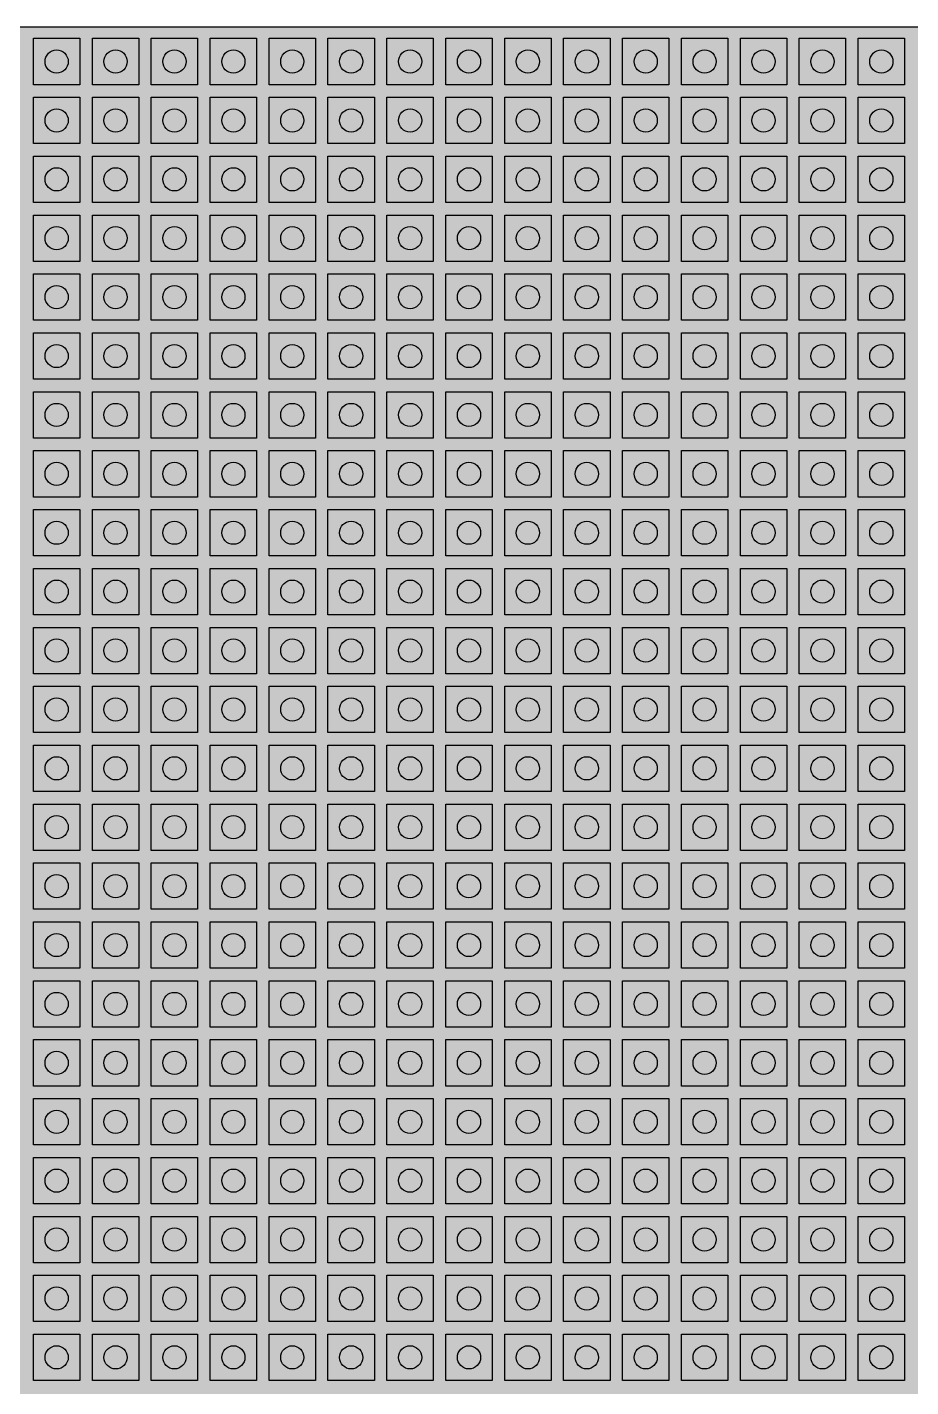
# Model space of a CAD drawing. Header units: millimetres. Extents: x -6 to 434, y -17 to 292.
# Drawn here: x 84.9 to 123, y 41.6 to 100.2 of the extents above; entities that cross this region are included whole.
import ezdxf

# ---------------------------------------------------------------- set-up
doc = ezdxf.new("R2010")
doc.units = ezdxf.units.MM

msp = doc.modelspace()

# ---------------------------------------------------------------- hatches: boundary and pattern name
at = {"transparency": 33554687}
h = msp.add_hatch(color=72, dxfattribs=at)
h.dxf.hatch_style = 1
h.paths.add_polyline_path([(-0.291, 0.208), (159.709, 0.208), (159.709, 100.208), (-0.291, 100.208)])
h = msp.add_hatch(color=96, dxfattribs=at)
h.dxf.hatch_style = 1
h.paths.add_polyline_path([(-0.291, 0.208), (159.709, 0.208), (159.709, 100.208), (-0.291, 100.208)])

# ---------------------------------------------------------------- linework, layer by layer
for points in [[(-0.291, 0.208), (159.709, 0.208), (159.709, 100.208), (-0.291, 100.208)], [(87.129, 97.728), (85.129, 97.728), (85.129, 99.728), (87.129, 99.728)], [(89.669, 97.728), (87.669, 97.728), (87.669, 99.728), (89.669, 99.728)], [(89.669, 97.728), (87.669, 97.728), (87.669, 99.728), (89.669, 99.728)], [(92.209, 97.728), (90.209, 97.728), (90.209, 99.728), (92.209, 99.728)], [(94.749, 97.728), (92.749, 97.728), (92.749, 99.728), (94.749, 99.728)], [(97.289, 97.728), (95.289, 97.728), (95.289, 99.728), (97.289, 99.728)], [(99.829, 97.728), (97.829, 97.728), (97.829, 99.728), (99.829, 99.728)], [(102.369, 97.728), (100.369, 97.728), (100.369, 99.728), (102.369, 99.728)], [(102.369, 97.728), (100.369, 97.728), (100.369, 99.728), (102.369, 99.728)], [(104.909, 97.728), (102.909, 97.728), (102.909, 99.728), (104.909, 99.728)], [(107.449, 97.728), (105.449, 97.728), (105.449, 99.728), (107.449, 99.728)], [(109.989, 97.728), (107.989, 97.728), (107.989, 99.728), (109.989, 99.728)], [(112.529, 97.728), (110.529, 97.728), (110.529, 99.728), (112.529, 99.728)], [(112.529, 97.728), (110.529, 97.728), (110.529, 99.728), (112.529, 99.728)], [(115.069, 97.728), (113.069, 97.728), (113.069, 99.728), (115.069, 99.728)], [(117.609, 97.728), (115.609, 97.728), (115.609, 99.728), (117.609, 99.728)], [(120.149, 97.728), (118.149, 97.728), (118.149, 99.728), (120.149, 99.728)], [(122.689, 97.728), (120.689, 97.728), (120.689, 99.728), (122.689, 99.728)], [(122.689, 97.728), (120.689, 97.728), (120.689, 99.728), (122.689, 99.728)], [(87.129, 95.188), (85.129, 95.188), (85.129, 97.188), (87.129, 97.188)], [(89.669, 95.188), (87.669, 95.188), (87.669, 97.188), (89.669, 97.188)], [(89.669, 95.188), (87.669, 95.188), (87.669, 97.188), (89.669, 97.188)], [(92.209, 95.188), (90.209, 95.188), (90.209, 97.188), (92.209, 97.188)], [(94.749, 95.188), (92.749, 95.188), (92.749, 97.188), (94.749, 97.188)], [(97.289, 95.188), (95.289, 95.188), (95.289, 97.188), (97.289, 97.188)], [(99.829, 95.188), (97.829, 95.188), (97.829, 97.188), (99.829, 97.188)], [(102.369, 95.188), (100.369, 95.188), (100.369, 97.188), (102.369, 97.188)], [(102.369, 95.188), (100.369, 95.188), (100.369, 97.188), (102.369, 97.188)], [(104.909, 95.188), (102.909, 95.188), (102.909, 97.188), (104.909, 97.188)], [(107.449, 95.188), (105.449, 95.188), (105.449, 97.188), (107.449, 97.188)], [(109.989, 95.188), (107.989, 95.188), (107.989, 97.188), (109.989, 97.188)], [(112.529, 95.188), (110.529, 95.188), (110.529, 97.188), (112.529, 97.188)], [(112.529, 95.188), (110.529, 95.188), (110.529, 97.188), (112.529, 97.188)], [(115.069, 95.188), (113.069, 95.188), (113.069, 97.188), (115.069, 97.188)], [(117.609, 95.188), (115.609, 95.188), (115.609, 97.188), (117.609, 97.188)], [(120.149, 95.188), (118.149, 95.188), (118.149, 97.188), (120.149, 97.188)], [(122.689, 95.188), (120.689, 95.188), (120.689, 97.188), (122.689, 97.188)], [(122.689, 95.188), (120.689, 95.188), (120.689, 97.188), (122.689, 97.188)], [(87.129, 92.648), (85.129, 92.648), (85.129, 94.648), (87.129, 94.648)], [(89.669, 92.648), (87.669, 92.648), (87.669, 94.648), (89.669, 94.648)], [(89.669, 92.648), (87.669, 92.648), (87.669, 94.648), (89.669, 94.648)], [(92.209, 92.648), (90.209, 92.648), (90.209, 94.648), (92.209, 94.648)], [(94.749, 92.648), (92.749, 92.648), (92.749, 94.648), (94.749, 94.648)], [(97.289, 92.648), (95.289, 92.648), (95.289, 94.648), (97.289, 94.648)], [(99.829, 92.648), (97.829, 92.648), (97.829, 94.648), (99.829, 94.648)], [(102.369, 92.648), (100.369, 92.648), (100.369, 94.648), (102.369, 94.648)], [(102.369, 92.648), (100.369, 92.648), (100.369, 94.648), (102.369, 94.648)], [(104.909, 92.648), (102.909, 92.648), (102.909, 94.648), (104.909, 94.648)], [(107.449, 92.648), (105.449, 92.648), (105.449, 94.648), (107.449, 94.648)], [(109.989, 92.648), (107.989, 92.648), (107.989, 94.648), (109.989, 94.648)], [(112.529, 92.648), (110.529, 92.648), (110.529, 94.648), (112.529, 94.648)], [(112.529, 92.648), (110.529, 92.648), (110.529, 94.648), (112.529, 94.648)], [(115.069, 92.648), (113.069, 92.648), (113.069, 94.648), (115.069, 94.648)], [(117.609, 92.648), (115.609, 92.648), (115.609, 94.648), (117.609, 94.648)], [(120.149, 92.648), (118.149, 92.648), (118.149, 94.648), (120.149, 94.648)], [(122.689, 92.648), (120.689, 92.648), (120.689, 94.648), (122.689, 94.648)], [(122.689, 92.648), (120.689, 92.648), (120.689, 94.648), (122.689, 94.648)], [(87.129, 90.108), (85.129, 90.108), (85.129, 92.108), (87.129, 92.108)], [(89.669, 90.108), (87.669, 90.108), (87.669, 92.108), (89.669, 92.108)], [(89.669, 90.108), (87.669, 90.108), (87.669, 92.108), (89.669, 92.108)], [(92.209, 90.108), (90.209, 90.108), (90.209, 92.108), (92.209, 92.108)], [(94.749, 90.108), (92.749, 90.108), (92.749, 92.108), (94.749, 92.108)], [(97.289, 90.108), (95.289, 90.108), (95.289, 92.108), (97.289, 92.108)], [(99.829, 90.108), (97.829, 90.108), (97.829, 92.108), (99.829, 92.108)], [(102.369, 90.108), (100.369, 90.108), (100.369, 92.108), (102.369, 92.108)], [(102.369, 90.108), (100.369, 90.108), (100.369, 92.108), (102.369, 92.108)], [(104.909, 90.108), (102.909, 90.108), (102.909, 92.108), (104.909, 92.108)], [(107.449, 90.108), (105.449, 90.108), (105.449, 92.108), (107.449, 92.108)], [(109.989, 90.108), (107.989, 90.108), (107.989, 92.108), (109.989, 92.108)], [(112.529, 90.108), (110.529, 90.108), (110.529, 92.108), (112.529, 92.108)], [(112.529, 90.108), (110.529, 90.108), (110.529, 92.108), (112.529, 92.108)], [(115.069, 90.108), (113.069, 90.108), (113.069, 92.108), (115.069, 92.108)], [(117.609, 90.108), (115.609, 90.108), (115.609, 92.108), (117.609, 92.108)], [(120.149, 90.108), (118.149, 90.108), (118.149, 92.108), (120.149, 92.108)], [(122.689, 90.108), (120.689, 90.108), (120.689, 92.108), (122.689, 92.108)], [(122.689, 90.108), (120.689, 90.108), (120.689, 92.108), (122.689, 92.108)], [(87.129, 87.568), (85.129, 87.568), (85.129, 89.568), (87.129, 89.568)], [(89.669, 87.568), (87.669, 87.568), (87.669, 89.568), (89.669, 89.568)], [(89.669, 87.568), (87.669, 87.568), (87.669, 89.568), (89.669, 89.568)], [(92.209, 87.568), (90.209, 87.568), (90.209, 89.568), (92.209, 89.568)], [(94.749, 87.568), (92.749, 87.568), (92.749, 89.568), (94.749, 89.568)], [(97.289, 87.568), (95.289, 87.568), (95.289, 89.568), (97.289, 89.568)], [(99.829, 87.568), (97.829, 87.568), (97.829, 89.568), (99.829, 89.568)], [(102.369, 87.568), (100.369, 87.568), (100.369, 89.568), (102.369, 89.568)], [(102.369, 87.568), (100.369, 87.568), (100.369, 89.568), (102.369, 89.568)], [(104.909, 87.568), (102.909, 87.568), (102.909, 89.568), (104.909, 89.568)], [(107.449, 87.568), (105.449, 87.568), (105.449, 89.568), (107.449, 89.568)], [(109.989, 87.568), (107.989, 87.568), (107.989, 89.568), (109.989, 89.568)], [(112.529, 87.568), (110.529, 87.568), (110.529, 89.568), (112.529, 89.568)], [(112.529, 87.568), (110.529, 87.568), (110.529, 89.568), (112.529, 89.568)], [(115.069, 87.568), (113.069, 87.568), (113.069, 89.568), (115.069, 89.568)], [(117.609, 87.568), (115.609, 87.568), (115.609, 89.568), (117.609, 89.568)], [(120.149, 87.568), (118.149, 87.568), (118.149, 89.568), (120.149, 89.568)], [(122.689, 87.568), (120.689, 87.568), (120.689, 89.568), (122.689, 89.568)], [(122.689, 87.568), (120.689, 87.568), (120.689, 89.568), (122.689, 89.568)], [(87.129, 85.028), (85.129, 85.028), (85.129, 87.028), (87.129, 87.028)], [(89.669, 85.028), (87.669, 85.028), (87.669, 87.028), (89.669, 87.028)], [(89.669, 85.028), (87.669, 85.028), (87.669, 87.028), (89.669, 87.028)], [(92.209, 85.028), (90.209, 85.028), (90.209, 87.028), (92.209, 87.028)], [(94.749, 85.028), (92.749, 85.028), (92.749, 87.028), (94.749, 87.028)], [(97.289, 85.028), (95.289, 85.028), (95.289, 87.028), (97.289, 87.028)], [(99.829, 85.028), (97.829, 85.028), (97.829, 87.028), (99.829, 87.028)], [(102.369, 85.028), (100.369, 85.028), (100.369, 87.028), (102.369, 87.028)], [(102.369, 85.028), (100.369, 85.028), (100.369, 87.028), (102.369, 87.028)], [(104.909, 85.028), (102.909, 85.028), (102.909, 87.028), (104.909, 87.028)], [(107.449, 85.028), (105.449, 85.028), (105.449, 87.028), (107.449, 87.028)], [(109.989, 85.028), (107.989, 85.028), (107.989, 87.028), (109.989, 87.028)], [(112.529, 85.028), (110.529, 85.028), (110.529, 87.028), (112.529, 87.028)], [(112.529, 85.028), (110.529, 85.028), (110.529, 87.028), (112.529, 87.028)], [(115.069, 85.028), (113.069, 85.028), (113.069, 87.028), (115.069, 87.028)], [(117.609, 85.028), (115.609, 85.028), (115.609, 87.028), (117.609, 87.028)], [(120.149, 85.028), (118.149, 85.028), (118.149, 87.028), (120.149, 87.028)], [(122.689, 85.028), (120.689, 85.028), (120.689, 87.028), (122.689, 87.028)], [(122.689, 85.028), (120.689, 85.028), (120.689, 87.028), (122.689, 87.028)], [(87.129, 82.488), (85.129, 82.488), (85.129, 84.488), (87.129, 84.488)], [(89.669, 82.488), (87.669, 82.488), (87.669, 84.488), (89.669, 84.488)], [(89.669, 82.488), (87.669, 82.488), (87.669, 84.488), (89.669, 84.488)], [(92.209, 82.488), (90.209, 82.488), (90.209, 84.488), (92.209, 84.488)], [(94.749, 82.488), (92.749, 82.488), (92.749, 84.488), (94.749, 84.488)], [(97.289, 82.488), (95.289, 82.488), (95.289, 84.488), (97.289, 84.488)], [(99.829, 82.488), (97.829, 82.488), (97.829, 84.488), (99.829, 84.488)], [(102.369, 82.488), (100.369, 82.488), (100.369, 84.488), (102.369, 84.488)], [(102.369, 82.488), (100.369, 82.488), (100.369, 84.488), (102.369, 84.488)], [(104.909, 82.488), (102.909, 82.488), (102.909, 84.488), (104.909, 84.488)], [(107.449, 82.488), (105.449, 82.488), (105.449, 84.488), (107.449, 84.488)], [(109.989, 82.488), (107.989, 82.488), (107.989, 84.488), (109.989, 84.488)], [(112.529, 82.488), (110.529, 82.488), (110.529, 84.488), (112.529, 84.488)], [(112.529, 82.488), (110.529, 82.488), (110.529, 84.488), (112.529, 84.488)], [(115.069, 82.488), (113.069, 82.488), (113.069, 84.488), (115.069, 84.488)], [(117.609, 82.488), (115.609, 82.488), (115.609, 84.488), (117.609, 84.488)], [(120.149, 82.488), (118.149, 82.488), (118.149, 84.488), (120.149, 84.488)], [(122.689, 82.488), (120.689, 82.488), (120.689, 84.488), (122.689, 84.488)], [(122.689, 82.488), (120.689, 82.488), (120.689, 84.488), (122.689, 84.488)], [(87.129, 79.948), (85.129, 79.948), (85.129, 81.948), (87.129, 81.948)], [(89.669, 79.948), (87.669, 79.948), (87.669, 81.948), (89.669, 81.948)], [(89.669, 79.948), (87.669, 79.948), (87.669, 81.948), (89.669, 81.948)], [(92.209, 79.948), (90.209, 79.948), (90.209, 81.948), (92.209, 81.948)], [(94.749, 79.948), (92.749, 79.948), (92.749, 81.948), (94.749, 81.948)], [(97.289, 79.948), (95.289, 79.948), (95.289, 81.948), (97.289, 81.948)], [(99.829, 79.948), (97.829, 79.948), (97.829, 81.948), (99.829, 81.948)], [(102.369, 79.948), (100.369, 79.948), (100.369, 81.948), (102.369, 81.948)], [(102.369, 79.948), (100.369, 79.948), (100.369, 81.948), (102.369, 81.948)], [(104.909, 79.948), (102.909, 79.948), (102.909, 81.948), (104.909, 81.948)], [(107.449, 79.948), (105.449, 79.948), (105.449, 81.948), (107.449, 81.948)], [(109.989, 79.948), (107.989, 79.948), (107.989, 81.948), (109.989, 81.948)], [(112.529, 79.948), (110.529, 79.948), (110.529, 81.948), (112.529, 81.948)], [(112.529, 79.948), (110.529, 79.948), (110.529, 81.948), (112.529, 81.948)], [(115.069, 79.948), (113.069, 79.948), (113.069, 81.948), (115.069, 81.948)], [(117.609, 79.948), (115.609, 79.948), (115.609, 81.948), (117.609, 81.948)], [(120.149, 79.948), (118.149, 79.948), (118.149, 81.948), (120.149, 81.948)], [(122.689, 79.948), (120.689, 79.948), (120.689, 81.948), (122.689, 81.948)], [(122.689, 79.948), (120.689, 79.948), (120.689, 81.948), (122.689, 81.948)], [(87.129, 77.408), (85.129, 77.408), (85.129, 79.408), (87.129, 79.408)], [(89.669, 77.408), (87.669, 77.408), (87.669, 79.408), (89.669, 79.408)], [(89.669, 77.408), (87.669, 77.408), (87.669, 79.408), (89.669, 79.408)], [(92.209, 77.408), (90.209, 77.408), (90.209, 79.408), (92.209, 79.408)], [(94.749, 77.408), (92.749, 77.408), (92.749, 79.408), (94.749, 79.408)], [(97.289, 77.408), (95.289, 77.408), (95.289, 79.408), (97.289, 79.408)], [(99.829, 77.408), (97.829, 77.408), (97.829, 79.408), (99.829, 79.408)], [(102.369, 77.408), (100.369, 77.408), (100.369, 79.408), (102.369, 79.408)], [(102.369, 77.408), (100.369, 77.408), (100.369, 79.408), (102.369, 79.408)], [(104.909, 77.408), (102.909, 77.408), (102.909, 79.408), (104.909, 79.408)], [(107.449, 77.408), (105.449, 77.408), (105.449, 79.408), (107.449, 79.408)], [(109.989, 77.408), (107.989, 77.408), (107.989, 79.408), (109.989, 79.408)], [(112.529, 77.408), (110.529, 77.408), (110.529, 79.408), (112.529, 79.408)], [(112.529, 77.408), (110.529, 77.408), (110.529, 79.408), (112.529, 79.408)], [(115.069, 77.408), (113.069, 77.408), (113.069, 79.408), (115.069, 79.408)], [(117.609, 77.408), (115.609, 77.408), (115.609, 79.408), (117.609, 79.408)], [(120.149, 77.408), (118.149, 77.408), (118.149, 79.408), (120.149, 79.408)], [(122.689, 77.408), (120.689, 77.408), (120.689, 79.408), (122.689, 79.408)], [(122.689, 77.408), (120.689, 77.408), (120.689, 79.408), (122.689, 79.408)], [(87.129, 74.868), (85.129, 74.868), (85.129, 76.868), (87.129, 76.868)], [(89.669, 74.868), (87.669, 74.868), (87.669, 76.868), (89.669, 76.868)], [(89.669, 74.868), (87.669, 74.868), (87.669, 76.868), (89.669, 76.868)], [(92.209, 74.868), (90.209, 74.868), (90.209, 76.868), (92.209, 76.868)], [(94.749, 74.868), (92.749, 74.868), (92.749, 76.868), (94.749, 76.868)], [(97.289, 74.868), (95.289, 74.868), (95.289, 76.868), (97.289, 76.868)], [(99.829, 74.868), (97.829, 74.868), (97.829, 76.868), (99.829, 76.868)], [(102.369, 74.868), (100.369, 74.868), (100.369, 76.868), (102.369, 76.868)], [(102.369, 74.868), (100.369, 74.868), (100.369, 76.868), (102.369, 76.868)], [(104.909, 74.868), (102.909, 74.868), (102.909, 76.868), (104.909, 76.868)], [(107.449, 74.868), (105.449, 74.868), (105.449, 76.868), (107.449, 76.868)], [(109.989, 74.868), (107.989, 74.868), (107.989, 76.868), (109.989, 76.868)], [(112.529, 74.868), (110.529, 74.868), (110.529, 76.868), (112.529, 76.868)], [(112.529, 74.868), (110.529, 74.868), (110.529, 76.868), (112.529, 76.868)], [(115.069, 74.868), (113.069, 74.868), (113.069, 76.868), (115.069, 76.868)], [(117.609, 74.868), (115.609, 74.868), (115.609, 76.868), (117.609, 76.868)], [(120.149, 74.868), (118.149, 74.868), (118.149, 76.868), (120.149, 76.868)], [(122.689, 74.868), (120.689, 74.868), (120.689, 76.868), (122.689, 76.868)], [(122.689, 74.868), (120.689, 74.868), (120.689, 76.868), (122.689, 76.868)], [(87.129, 72.328), (85.129, 72.328), (85.129, 74.328), (87.129, 74.328)], [(89.669, 72.328), (87.669, 72.328), (87.669, 74.328), (89.669, 74.328)], [(89.669, 72.328), (87.669, 72.328), (87.669, 74.328), (89.669, 74.328)], [(92.209, 72.328), (90.209, 72.328), (90.209, 74.328), (92.209, 74.328)], [(94.749, 72.328), (92.749, 72.328), (92.749, 74.328), (94.749, 74.328)], [(97.289, 72.328), (95.289, 72.328), (95.289, 74.328), (97.289, 74.328)], [(99.829, 72.328), (97.829, 72.328), (97.829, 74.328), (99.829, 74.328)], [(102.369, 72.328), (100.369, 72.328), (100.369, 74.328), (102.369, 74.328)], [(102.369, 72.328), (100.369, 72.328), (100.369, 74.328), (102.369, 74.328)], [(104.909, 72.328), (102.909, 72.328), (102.909, 74.328), (104.909, 74.328)], [(107.449, 72.328), (105.449, 72.328), (105.449, 74.328), (107.449, 74.328)], [(109.989, 72.328), (107.989, 72.328), (107.989, 74.328), (109.989, 74.328)], [(112.529, 72.328), (110.529, 72.328), (110.529, 74.328), (112.529, 74.328)], [(112.529, 72.328), (110.529, 72.328), (110.529, 74.328), (112.529, 74.328)], [(115.069, 72.328), (113.069, 72.328), (113.069, 74.328), (115.069, 74.328)], [(117.609, 72.328), (115.609, 72.328), (115.609, 74.328), (117.609, 74.328)], [(120.149, 72.328), (118.149, 72.328), (118.149, 74.328), (120.149, 74.328)], [(122.689, 72.328), (120.689, 72.328), (120.689, 74.328), (122.689, 74.328)], [(122.689, 72.328), (120.689, 72.328), (120.689, 74.328), (122.689, 74.328)], [(87.129, 69.788), (85.129, 69.788), (85.129, 71.788), (87.129, 71.788)], [(89.669, 69.788), (87.669, 69.788), (87.669, 71.788), (89.669, 71.788)], [(89.669, 69.788), (87.669, 69.788), (87.669, 71.788), (89.669, 71.788)], [(92.209, 69.788), (90.209, 69.788), (90.209, 71.788), (92.209, 71.788)], [(94.749, 69.788), (92.749, 69.788), (92.749, 71.788), (94.749, 71.788)], [(97.289, 69.788), (95.289, 69.788), (95.289, 71.788), (97.289, 71.788)], [(99.829, 69.788), (97.829, 69.788), (97.829, 71.788), (99.829, 71.788)], [(102.369, 69.788), (100.369, 69.788), (100.369, 71.788), (102.369, 71.788)], [(102.369, 69.788), (100.369, 69.788), (100.369, 71.788), (102.369, 71.788)], [(104.909, 69.788), (102.909, 69.788), (102.909, 71.788), (104.909, 71.788)], [(107.449, 69.788), (105.449, 69.788), (105.449, 71.788), (107.449, 71.788)], [(109.989, 69.788), (107.989, 69.788), (107.989, 71.788), (109.989, 71.788)], [(112.529, 69.788), (110.529, 69.788), (110.529, 71.788), (112.529, 71.788)], [(112.529, 69.788), (110.529, 69.788), (110.529, 71.788), (112.529, 71.788)], [(115.069, 69.788), (113.069, 69.788), (113.069, 71.788), (115.069, 71.788)], [(117.609, 69.788), (115.609, 69.788), (115.609, 71.788), (117.609, 71.788)], [(120.149, 69.788), (118.149, 69.788), (118.149, 71.788), (120.149, 71.788)], [(122.689, 69.788), (120.689, 69.788), (120.689, 71.788), (122.689, 71.788)], [(122.689, 69.788), (120.689, 69.788), (120.689, 71.788), (122.689, 71.788)], [(87.129, 67.248), (85.129, 67.248), (85.129, 69.248), (87.129, 69.248)], [(89.669, 67.248), (87.669, 67.248), (87.669, 69.248), (89.669, 69.248)], [(89.669, 67.248), (87.669, 67.248), (87.669, 69.248), (89.669, 69.248)], [(92.209, 67.248), (90.209, 67.248), (90.209, 69.248), (92.209, 69.248)], [(94.749, 67.248), (92.749, 67.248), (92.749, 69.248), (94.749, 69.248)], [(97.289, 67.248), (95.289, 67.248), (95.289, 69.248), (97.289, 69.248)], [(99.829, 67.248), (97.829, 67.248), (97.829, 69.248), (99.829, 69.248)], [(102.369, 67.248), (100.369, 67.248), (100.369, 69.248), (102.369, 69.248)], [(102.369, 67.248), (100.369, 67.248), (100.369, 69.248), (102.369, 69.248)], [(104.909, 67.248), (102.909, 67.248), (102.909, 69.248), (104.909, 69.248)], [(107.449, 67.248), (105.449, 67.248), (105.449, 69.248), (107.449, 69.248)], [(109.989, 67.248), (107.989, 67.248), (107.989, 69.248), (109.989, 69.248)], [(112.529, 67.248), (110.529, 67.248), (110.529, 69.248), (112.529, 69.248)], [(112.529, 67.248), (110.529, 67.248), (110.529, 69.248), (112.529, 69.248)], [(115.069, 67.248), (113.069, 67.248), (113.069, 69.248), (115.069, 69.248)], [(117.609, 67.248), (115.609, 67.248), (115.609, 69.248), (117.609, 69.248)], [(120.149, 67.248), (118.149, 67.248), (118.149, 69.248), (120.149, 69.248)], [(122.689, 67.248), (120.689, 67.248), (120.689, 69.248), (122.689, 69.248)], [(122.689, 67.248), (120.689, 67.248), (120.689, 69.248), (122.689, 69.248)], [(87.129, 64.708), (85.129, 64.708), (85.129, 66.708), (87.129, 66.708)], [(89.669, 64.708), (87.669, 64.708), (87.669, 66.708), (89.669, 66.708)], [(89.669, 64.708), (87.669, 64.708), (87.669, 66.708), (89.669, 66.708)], [(92.209, 64.708), (90.209, 64.708), (90.209, 66.708), (92.209, 66.708)], [(94.749, 64.708), (92.749, 64.708), (92.749, 66.708), (94.749, 66.708)], [(97.289, 64.708), (95.289, 64.708), (95.289, 66.708), (97.289, 66.708)], [(99.829, 64.708), (97.829, 64.708), (97.829, 66.708), (99.829, 66.708)], [(102.369, 64.708), (100.369, 64.708), (100.369, 66.708), (102.369, 66.708)], [(102.369, 64.708), (100.369, 64.708), (100.369, 66.708), (102.369, 66.708)], [(104.909, 64.708), (102.909, 64.708), (102.909, 66.708), (104.909, 66.708)], [(107.449, 64.708), (105.449, 64.708), (105.449, 66.708), (107.449, 66.708)], [(109.989, 64.708), (107.989, 64.708), (107.989, 66.708), (109.989, 66.708)], [(112.529, 64.708), (110.529, 64.708), (110.529, 66.708), (112.529, 66.708)], [(112.529, 64.708), (110.529, 64.708), (110.529, 66.708), (112.529, 66.708)], [(115.069, 64.708), (113.069, 64.708), (113.069, 66.708), (115.069, 66.708)], [(117.609, 64.708), (115.609, 64.708), (115.609, 66.708), (117.609, 66.708)], [(120.149, 64.708), (118.149, 64.708), (118.149, 66.708), (120.149, 66.708)], [(122.689, 64.708), (120.689, 64.708), (120.689, 66.708), (122.689, 66.708)], [(122.689, 64.708), (120.689, 64.708), (120.689, 66.708), (122.689, 66.708)], [(87.129, 62.168), (85.129, 62.168), (85.129, 64.168), (87.129, 64.168)], [(89.669, 62.168), (87.669, 62.168), (87.669, 64.168), (89.669, 64.168)], [(89.669, 62.168), (87.669, 62.168), (87.669, 64.168), (89.669, 64.168)], [(92.209, 62.168), (90.209, 62.168), (90.209, 64.168), (92.209, 64.168)], [(94.749, 62.168), (92.749, 62.168), (92.749, 64.168), (94.749, 64.168)], [(97.289, 62.168), (95.289, 62.168), (95.289, 64.168), (97.289, 64.168)], [(99.829, 62.168), (97.829, 62.168), (97.829, 64.168), (99.829, 64.168)], [(102.369, 62.168), (100.369, 62.168), (100.369, 64.168), (102.369, 64.168)], [(102.369, 62.168), (100.369, 62.168), (100.369, 64.168), (102.369, 64.168)], [(104.909, 62.168), (102.909, 62.168), (102.909, 64.168), (104.909, 64.168)], [(107.449, 62.168), (105.449, 62.168), (105.449, 64.168), (107.449, 64.168)], [(109.989, 62.168), (107.989, 62.168), (107.989, 64.168), (109.989, 64.168)], [(112.529, 62.168), (110.529, 62.168), (110.529, 64.168), (112.529, 64.168)], [(112.529, 62.168), (110.529, 62.168), (110.529, 64.168), (112.529, 64.168)], [(115.069, 62.168), (113.069, 62.168), (113.069, 64.168), (115.069, 64.168)], [(117.609, 62.168), (115.609, 62.168), (115.609, 64.168), (117.609, 64.168)], [(120.149, 62.168), (118.149, 62.168), (118.149, 64.168), (120.149, 64.168)], [(122.689, 62.168), (120.689, 62.168), (120.689, 64.168), (122.689, 64.168)], [(122.689, 62.168), (120.689, 62.168), (120.689, 64.168), (122.689, 64.168)], [(87.129, 59.628), (85.129, 59.628), (85.129, 61.628), (87.129, 61.628)], [(89.669, 59.628), (87.669, 59.628), (87.669, 61.628), (89.669, 61.628)], [(89.669, 59.628), (87.669, 59.628), (87.669, 61.628), (89.669, 61.628)], [(92.209, 59.628), (90.209, 59.628), (90.209, 61.628), (92.209, 61.628)], [(94.749, 59.628), (92.749, 59.628), (92.749, 61.628), (94.749, 61.628)], [(97.289, 59.628), (95.289, 59.628), (95.289, 61.628), (97.289, 61.628)], [(99.829, 59.628), (97.829, 59.628), (97.829, 61.628), (99.829, 61.628)], [(102.369, 59.628), (100.369, 59.628), (100.369, 61.628), (102.369, 61.628)], [(102.369, 59.628), (100.369, 59.628), (100.369, 61.628), (102.369, 61.628)], [(104.909, 59.628), (102.909, 59.628), (102.909, 61.628), (104.909, 61.628)], [(107.449, 59.628), (105.449, 59.628), (105.449, 61.628), (107.449, 61.628)], [(109.989, 59.628), (107.989, 59.628), (107.989, 61.628), (109.989, 61.628)], [(112.529, 59.628), (110.529, 59.628), (110.529, 61.628), (112.529, 61.628)], [(112.529, 59.628), (110.529, 59.628), (110.529, 61.628), (112.529, 61.628)], [(115.069, 59.628), (113.069, 59.628), (113.069, 61.628), (115.069, 61.628)], [(117.609, 59.628), (115.609, 59.628), (115.609, 61.628), (117.609, 61.628)], [(120.149, 59.628), (118.149, 59.628), (118.149, 61.628), (120.149, 61.628)], [(122.689, 59.628), (120.689, 59.628), (120.689, 61.628), (122.689, 61.628)], [(122.689, 59.628), (120.689, 59.628), (120.689, 61.628), (122.689, 61.628)], [(87.129, 57.088), (85.129, 57.088), (85.129, 59.088), (87.129, 59.088)], [(89.669, 57.088), (87.669, 57.088), (87.669, 59.088), (89.669, 59.088)], [(89.669, 57.088), (87.669, 57.088), (87.669, 59.088), (89.669, 59.088)], [(92.209, 57.088), (90.209, 57.088), (90.209, 59.088), (92.209, 59.088)], [(94.749, 57.088), (92.749, 57.088), (92.749, 59.088), (94.749, 59.088)], [(97.289, 57.088), (95.289, 57.088), (95.289, 59.088), (97.289, 59.088)], [(99.829, 57.088), (97.829, 57.088), (97.829, 59.088), (99.829, 59.088)], [(102.369, 57.088), (100.369, 57.088), (100.369, 59.088), (102.369, 59.088)], [(102.369, 57.088), (100.369, 57.088), (100.369, 59.088), (102.369, 59.088)], [(104.909, 57.088), (102.909, 57.088), (102.909, 59.088), (104.909, 59.088)], [(107.449, 57.088), (105.449, 57.088), (105.449, 59.088), (107.449, 59.088)], [(109.989, 57.088), (107.989, 57.088), (107.989, 59.088), (109.989, 59.088)], [(112.529, 57.088), (110.529, 57.088), (110.529, 59.088), (112.529, 59.088)], [(112.529, 57.088), (110.529, 57.088), (110.529, 59.088), (112.529, 59.088)], [(115.069, 57.088), (113.069, 57.088), (113.069, 59.088), (115.069, 59.088)], [(117.609, 57.088), (115.609, 57.088), (115.609, 59.088), (117.609, 59.088)], [(120.149, 57.088), (118.149, 57.088), (118.149, 59.088), (120.149, 59.088)], [(122.689, 57.088), (120.689, 57.088), (120.689, 59.088), (122.689, 59.088)], [(122.689, 57.088), (120.689, 57.088), (120.689, 59.088), (122.689, 59.088)], [(87.129, 54.548), (85.129, 54.548), (85.129, 56.548), (87.129, 56.548)], [(89.669, 54.548), (87.669, 54.548), (87.669, 56.548), (89.669, 56.548)], [(89.669, 54.548), (87.669, 54.548), (87.669, 56.548), (89.669, 56.548)], [(92.209, 54.548), (90.209, 54.548), (90.209, 56.548), (92.209, 56.548)], [(94.749, 54.548), (92.749, 54.548), (92.749, 56.548), (94.749, 56.548)], [(97.289, 54.548), (95.289, 54.548), (95.289, 56.548), (97.289, 56.548)], [(99.829, 54.548), (97.829, 54.548), (97.829, 56.548), (99.829, 56.548)], [(102.369, 54.548), (100.369, 54.548), (100.369, 56.548), (102.369, 56.548)], [(102.369, 54.548), (100.369, 54.548), (100.369, 56.548), (102.369, 56.548)], [(104.909, 54.548), (102.909, 54.548), (102.909, 56.548), (104.909, 56.548)], [(107.449, 54.548), (105.449, 54.548), (105.449, 56.548), (107.449, 56.548)], [(109.989, 54.548), (107.989, 54.548), (107.989, 56.548), (109.989, 56.548)], [(112.529, 54.548), (110.529, 54.548), (110.529, 56.548), (112.529, 56.548)], [(112.529, 54.548), (110.529, 54.548), (110.529, 56.548), (112.529, 56.548)], [(115.069, 54.548), (113.069, 54.548), (113.069, 56.548), (115.069, 56.548)], [(117.609, 54.548), (115.609, 54.548), (115.609, 56.548), (117.609, 56.548)], [(120.149, 54.548), (118.149, 54.548), (118.149, 56.548), (120.149, 56.548)], [(122.689, 54.548), (120.689, 54.548), (120.689, 56.548), (122.689, 56.548)], [(122.689, 54.548), (120.689, 54.548), (120.689, 56.548), (122.689, 56.548)], [(87.129, 52.008), (85.129, 52.008), (85.129, 54.008), (87.129, 54.008)], [(89.669, 52.008), (87.669, 52.008), (87.669, 54.008), (89.669, 54.008)], [(89.669, 52.008), (87.669, 52.008), (87.669, 54.008), (89.669, 54.008)], [(92.209, 52.008), (90.209, 52.008), (90.209, 54.008), (92.209, 54.008)], [(94.749, 52.008), (92.749, 52.008), (92.749, 54.008), (94.749, 54.008)], [(97.289, 52.008), (95.289, 52.008), (95.289, 54.008), (97.289, 54.008)], [(99.829, 52.008), (97.829, 52.008), (97.829, 54.008), (99.829, 54.008)], [(102.369, 52.008), (100.369, 52.008), (100.369, 54.008), (102.369, 54.008)], [(102.369, 52.008), (100.369, 52.008), (100.369, 54.008), (102.369, 54.008)], [(104.909, 52.008), (102.909, 52.008), (102.909, 54.008), (104.909, 54.008)], [(107.449, 52.008), (105.449, 52.008), (105.449, 54.008), (107.449, 54.008)], [(109.989, 52.008), (107.989, 52.008), (107.989, 54.008), (109.989, 54.008)], [(112.529, 52.008), (110.529, 52.008), (110.529, 54.008), (112.529, 54.008)], [(112.529, 52.008), (110.529, 52.008), (110.529, 54.008), (112.529, 54.008)], [(115.069, 52.008), (113.069, 52.008), (113.069, 54.008), (115.069, 54.008)], [(117.609, 52.008), (115.609, 52.008), (115.609, 54.008), (117.609, 54.008)], [(120.149, 52.008), (118.149, 52.008), (118.149, 54.008), (120.149, 54.008)], [(122.689, 52.008), (120.689, 52.008), (120.689, 54.008), (122.689, 54.008)], [(122.689, 52.008), (120.689, 52.008), (120.689, 54.008), (122.689, 54.008)], [(87.129, 49.468), (85.129, 49.468), (85.129, 51.468), (87.129, 51.468)], [(89.669, 49.468), (87.669, 49.468), (87.669, 51.468), (89.669, 51.468)], [(89.669, 49.468), (87.669, 49.468), (87.669, 51.468), (89.669, 51.468)], [(92.209, 49.468), (90.209, 49.468), (90.209, 51.468), (92.209, 51.468)], [(94.749, 49.468), (92.749, 49.468), (92.749, 51.468), (94.749, 51.468)], [(97.289, 49.468), (95.289, 49.468), (95.289, 51.468), (97.289, 51.468)], [(99.829, 49.468), (97.829, 49.468), (97.829, 51.468), (99.829, 51.468)], [(102.369, 49.468), (100.369, 49.468), (100.369, 51.468), (102.369, 51.468)], [(102.369, 49.468), (100.369, 49.468), (100.369, 51.468), (102.369, 51.468)], [(104.909, 49.468), (102.909, 49.468), (102.909, 51.468), (104.909, 51.468)], [(107.449, 49.468), (105.449, 49.468), (105.449, 51.468), (107.449, 51.468)], [(109.989, 49.468), (107.989, 49.468), (107.989, 51.468), (109.989, 51.468)], [(112.529, 49.468), (110.529, 49.468), (110.529, 51.468), (112.529, 51.468)], [(112.529, 49.468), (110.529, 49.468), (110.529, 51.468), (112.529, 51.468)], [(115.069, 49.468), (113.069, 49.468), (113.069, 51.468), (115.069, 51.468)], [(117.609, 49.468), (115.609, 49.468), (115.609, 51.468), (117.609, 51.468)], [(120.149, 49.468), (118.149, 49.468), (118.149, 51.468), (120.149, 51.468)], [(122.689, 49.468), (120.689, 49.468), (120.689, 51.468), (122.689, 51.468)], [(122.689, 49.468), (120.689, 49.468), (120.689, 51.468), (122.689, 51.468)], [(87.129, 46.928), (85.129, 46.928), (85.129, 48.928), (87.129, 48.928)], [(89.669, 46.928), (87.669, 46.928), (87.669, 48.928), (89.669, 48.928)], [(89.669, 46.928), (87.669, 46.928), (87.669, 48.928), (89.669, 48.928)], [(92.209, 46.928), (90.209, 46.928), (90.209, 48.928), (92.209, 48.928)], [(94.749, 46.928), (92.749, 46.928), (92.749, 48.928), (94.749, 48.928)], [(97.289, 46.928), (95.289, 46.928), (95.289, 48.928), (97.289, 48.928)], [(99.829, 46.928), (97.829, 46.928), (97.829, 48.928), (99.829, 48.928)], [(102.369, 46.928), (100.369, 46.928), (100.369, 48.928), (102.369, 48.928)], [(102.369, 46.928), (100.369, 46.928), (100.369, 48.928), (102.369, 48.928)], [(104.909, 46.928), (102.909, 46.928), (102.909, 48.928), (104.909, 48.928)], [(107.449, 46.928), (105.449, 46.928), (105.449, 48.928), (107.449, 48.928)], [(109.989, 46.928), (107.989, 46.928), (107.989, 48.928), (109.989, 48.928)], [(112.529, 46.928), (110.529, 46.928), (110.529, 48.928), (112.529, 48.928)], [(112.529, 46.928), (110.529, 46.928), (110.529, 48.928), (112.529, 48.928)], [(115.069, 46.928), (113.069, 46.928), (113.069, 48.928), (115.069, 48.928)], [(117.609, 46.928), (115.609, 46.928), (115.609, 48.928), (117.609, 48.928)], [(120.149, 46.928), (118.149, 46.928), (118.149, 48.928), (120.149, 48.928)], [(122.689, 46.928), (120.689, 46.928), (120.689, 48.928), (122.689, 48.928)], [(122.689, 46.928), (120.689, 46.928), (120.689, 48.928), (122.689, 48.928)], [(87.129, 44.388), (85.129, 44.388), (85.129, 46.388), (87.129, 46.388)], [(89.669, 44.388), (87.669, 44.388), (87.669, 46.388), (89.669, 46.388)], [(89.669, 44.388), (87.669, 44.388), (87.669, 46.388), (89.669, 46.388)], [(92.209, 44.388), (90.209, 44.388), (90.209, 46.388), (92.209, 46.388)], [(94.749, 44.388), (92.749, 44.388), (92.749, 46.388), (94.749, 46.388)], [(97.289, 44.388), (95.289, 44.388), (95.289, 46.388), (97.289, 46.388)], [(99.829, 44.388), (97.829, 44.388), (97.829, 46.388), (99.829, 46.388)], [(102.369, 44.388), (100.369, 44.388), (100.369, 46.388), (102.369, 46.388)], [(102.369, 44.388), (100.369, 44.388), (100.369, 46.388), (102.369, 46.388)], [(104.909, 44.388), (102.909, 44.388), (102.909, 46.388), (104.909, 46.388)], [(107.449, 44.388), (105.449, 44.388), (105.449, 46.388), (107.449, 46.388)], [(109.989, 44.388), (107.989, 44.388), (107.989, 46.388), (109.989, 46.388)], [(112.529, 44.388), (110.529, 44.388), (110.529, 46.388), (112.529, 46.388)], [(112.529, 44.388), (110.529, 44.388), (110.529, 46.388), (112.529, 46.388)], [(115.069, 44.388), (113.069, 44.388), (113.069, 46.388), (115.069, 46.388)], [(117.609, 44.388), (115.609, 44.388), (115.609, 46.388), (117.609, 46.388)], [(120.149, 44.388), (118.149, 44.388), (118.149, 46.388), (120.149, 46.388)], [(122.689, 44.388), (120.689, 44.388), (120.689, 46.388), (122.689, 46.388)], [(122.689, 44.388), (120.689, 44.388), (120.689, 46.388), (122.689, 46.388)], [(87.129, 41.848), (85.129, 41.848), (85.129, 43.848), (87.129, 43.848)], [(89.669, 41.848), (87.669, 41.848), (87.669, 43.848), (89.669, 43.848)], [(89.669, 41.848), (87.669, 41.848), (87.669, 43.848), (89.669, 43.848)], [(92.209, 41.848), (90.209, 41.848), (90.209, 43.848), (92.209, 43.848)], [(94.749, 41.848), (92.749, 41.848), (92.749, 43.848), (94.749, 43.848)], [(97.289, 41.848), (95.289, 41.848), (95.289, 43.848), (97.289, 43.848)], [(99.829, 41.848), (97.829, 41.848), (97.829, 43.848), (99.829, 43.848)], [(102.369, 41.848), (100.369, 41.848), (100.369, 43.848), (102.369, 43.848)], [(102.369, 41.848), (100.369, 41.848), (100.369, 43.848), (102.369, 43.848)], [(104.909, 41.848), (102.909, 41.848), (102.909, 43.848), (104.909, 43.848)], [(107.449, 41.848), (105.449, 41.848), (105.449, 43.848), (107.449, 43.848)], [(109.989, 41.848), (107.989, 41.848), (107.989, 43.848), (109.989, 43.848)], [(112.529, 41.848), (110.529, 41.848), (110.529, 43.848), (112.529, 43.848)], [(112.529, 41.848), (110.529, 41.848), (110.529, 43.848), (112.529, 43.848)], [(115.069, 41.848), (113.069, 41.848), (113.069, 43.848), (115.069, 43.848)], [(117.609, 41.848), (115.609, 41.848), (115.609, 43.848), (117.609, 43.848)], [(120.149, 41.848), (118.149, 41.848), (118.149, 43.848), (120.149, 43.848)], [(122.689, 41.848), (120.689, 41.848), (120.689, 43.848), (122.689, 43.848)], [(122.689, 41.848), (120.689, 41.848), (120.689, 43.848), (122.689, 43.848)]]:
    msp.add_lwpolyline(points, close=True)
for centre in [(86.129, 98.728), (88.669, 98.728), (88.669, 98.728), (91.209, 98.728), (93.749, 98.728), (96.289, 98.728), (98.829, 98.728), (101.369, 98.728), (101.369, 98.728), (103.909, 98.728), (106.449, 98.728), (108.989, 98.728), (111.529, 98.728), (111.529, 98.728), (114.069, 98.728), (116.609, 98.728), (119.149, 98.728), (121.689, 98.728), (121.689, 98.728), (86.129, 96.188), (88.669, 96.188), (88.669, 96.188), (91.209, 96.188), (93.749, 96.188), (96.289, 96.188), (98.829, 96.188), (101.369, 96.188), (101.369, 96.188), (103.909, 96.188), (106.449, 96.188), (108.989, 96.188), (111.529, 96.188), (111.529, 96.188), (114.069, 96.188), (116.609, 96.188), (119.149, 96.188), (121.689, 96.188), (121.689, 96.188), (86.129, 93.648), (88.669, 93.648), (88.669, 93.648), (91.209, 93.648), (93.749, 93.648), (96.289, 93.648), (98.829, 93.648), (101.369, 93.648), (101.369, 93.648), (103.909, 93.648), (106.449, 93.648), (108.989, 93.648), (111.529, 93.648), (111.529, 93.648), (114.069, 93.648), (116.609, 93.648), (119.149, 93.648), (121.689, 93.648), (121.689, 93.648), (86.129, 91.108), (88.669, 91.108), (88.669, 91.108), (91.209, 91.108), (93.749, 91.108), (96.289, 91.108), (98.829, 91.108), (101.369, 91.108), (101.369, 91.108), (103.909, 91.108), (106.449, 91.108), (108.989, 91.108), (111.529, 91.108), (111.529, 91.108), (114.069, 91.108), (116.609, 91.108), (119.149, 91.108), (121.689, 91.108), (121.689, 91.108), (86.129, 88.568), (88.669, 88.568), (88.669, 88.568), (91.209, 88.568), (93.749, 88.568), (96.289, 88.568), (98.829, 88.568), (101.369, 88.568), (101.369, 88.568), (103.909, 88.568), (106.449, 88.568), (108.989, 88.568), (111.529, 88.568), (111.529, 88.568), (114.069, 88.568), (116.609, 88.568), (119.149, 88.568), (121.689, 88.568), (121.689, 88.568), (86.129, 86.028), (88.669, 86.028), (88.669, 86.028), (91.209, 86.028), (93.749, 86.028), (96.289, 86.028), (98.829, 86.028), (101.369, 86.028), (101.369, 86.028), (103.909, 86.028), (106.449, 86.028), (108.989, 86.028), (111.529, 86.028), (111.529, 86.028), (114.069, 86.028), (116.609, 86.028), (119.149, 86.028), (121.689, 86.028), (121.689, 86.028), (86.129, 83.488), (88.669, 83.488), (88.669, 83.488), (91.209, 83.488), (93.749, 83.488), (96.289, 83.488), (98.829, 83.488), (101.369, 83.488), (101.369, 83.488), (103.909, 83.488), (106.449, 83.488), (108.989, 83.488), (111.529, 83.488), (111.529, 83.488), (114.069, 83.488), (116.609, 83.488), (119.149, 83.488), (121.689, 83.488), (121.689, 83.488), (86.129, 80.948), (88.669, 80.948), (88.669, 80.948), (91.209, 80.948), (93.749, 80.948), (96.289, 80.948), (98.829, 80.948), (101.369, 80.948), (101.369, 80.948), (103.909, 80.948), (106.449, 80.948), (108.989, 80.948), (111.529, 80.948), (111.529, 80.948), (114.069, 80.948), (116.609, 80.948), (119.149, 80.948), (121.689, 80.948), (121.689, 80.948), (86.129, 78.408), (88.669, 78.408), (88.669, 78.408), (91.209, 78.408), (93.749, 78.408), (96.289, 78.408), (98.829, 78.408), (101.369, 78.408), (101.369, 78.408), (103.909, 78.408), (106.449, 78.408), (108.989, 78.408), (111.529, 78.408), (111.529, 78.408), (114.069, 78.408), (116.609, 78.408), (119.149, 78.408), (121.689, 78.408), (121.689, 78.408), (86.129, 75.868), (88.669, 75.868), (88.669, 75.868), (91.209, 75.868), (93.749, 75.868), (96.289, 75.868), (98.829, 75.868), (101.369, 75.868), (101.369, 75.868), (103.909, 75.868), (106.449, 75.868), (108.989, 75.868), (111.529, 75.868), (111.529, 75.868), (114.069, 75.868), (116.609, 75.868), (119.149, 75.868), (121.689, 75.868), (121.689, 75.868), (86.129, 73.328), (88.669, 73.328), (88.669, 73.328), (91.209, 73.328), (93.749, 73.328), (96.289, 73.328), (98.829, 73.328), (101.369, 73.328), (101.369, 73.328), (103.909, 73.328), (106.449, 73.328), (108.989, 73.328), (111.529, 73.328), (111.529, 73.328), (114.069, 73.328), (116.609, 73.328), (119.149, 73.328), (121.689, 73.328), (121.689, 73.328), (86.129, 70.788), (88.669, 70.788), (88.669, 70.788), (91.209, 70.788), (93.749, 70.788), (96.289, 70.788), (98.829, 70.788), (101.369, 70.788), (101.369, 70.788), (103.909, 70.788), (106.449, 70.788), (108.989, 70.788), (111.529, 70.788), (111.529, 70.788), (114.069, 70.788), (116.609, 70.788), (119.149, 70.788), (121.689, 70.788), (121.689, 70.788), (86.129, 68.248), (88.669, 68.248), (88.669, 68.248), (91.209, 68.248), (93.749, 68.248), (96.289, 68.248), (98.829, 68.248), (101.369, 68.248), (101.369, 68.248), (103.909, 68.248), (106.449, 68.248), (108.989, 68.248), (111.529, 68.248), (111.529, 68.248), (114.069, 68.248), (116.609, 68.248), (119.149, 68.248), (121.689, 68.248), (121.689, 68.248), (86.129, 65.708), (88.669, 65.708), (88.669, 65.708), (91.209, 65.708), (93.749, 65.708), (96.289, 65.708), (98.829, 65.708), (101.369, 65.708), (101.369, 65.708), (103.909, 65.708), (106.449, 65.708), (108.989, 65.708), (111.529, 65.708), (111.529, 65.708), (114.069, 65.708), (116.609, 65.708), (119.149, 65.708), (121.689, 65.708), (121.689, 65.708), (86.129, 63.168), (88.669, 63.168), (88.669, 63.168), (91.209, 63.168), (93.749, 63.168), (96.289, 63.168), (98.829, 63.168), (101.369, 63.168), (101.369, 63.168), (103.909, 63.168), (106.449, 63.168), (108.989, 63.168), (111.529, 63.168), (111.529, 63.168), (114.069, 63.168), (116.609, 63.168), (119.149, 63.168), (121.689, 63.168), (121.689, 63.168), (86.129, 60.628), (88.669, 60.628), (88.669, 60.628), (91.209, 60.628), (93.749, 60.628), (96.289, 60.628), (98.829, 60.628), (101.369, 60.628), (101.369, 60.628), (103.909, 60.628), (106.449, 60.628), (108.989, 60.628), (111.529, 60.628), (111.529, 60.628), (114.069, 60.628), (116.609, 60.628), (119.149, 60.628), (121.689, 60.628), (121.689, 60.628), (86.129, 58.088), (88.669, 58.088), (88.669, 58.088), (91.209, 58.088), (93.749, 58.088), (96.289, 58.088), (98.829, 58.088), (101.369, 58.088), (101.369, 58.088), (103.909, 58.088), (106.449, 58.088), (108.989, 58.088), (111.529, 58.088), (111.529, 58.088), (114.069, 58.088), (116.609, 58.088), (119.149, 58.088), (121.689, 58.088), (121.689, 58.088), (86.129, 55.548), (88.669, 55.548), (88.669, 55.548), (91.209, 55.548), (93.749, 55.548), (96.289, 55.548), (98.829, 55.548), (101.369, 55.548), (101.369, 55.548), (103.909, 55.548), (106.449, 55.548), (108.989, 55.548), (111.529, 55.548), (111.529, 55.548), (114.069, 55.548), (116.609, 55.548), (119.149, 55.548), (121.689, 55.548), (121.689, 55.548), (86.129, 53.008), (88.669, 53.008), (88.669, 53.008), (91.209, 53.008), (93.749, 53.008), (96.289, 53.008), (98.829, 53.008), (101.369, 53.008), (101.369, 53.008), (103.909, 53.008), (106.449, 53.008), (108.989, 53.008), (111.529, 53.008), (111.529, 53.008), (114.069, 53.008), (116.609, 53.008), (119.149, 53.008), (121.689, 53.008), (121.689, 53.008), (86.129, 50.468), (88.669, 50.468), (88.669, 50.468), (91.209, 50.468), (93.749, 50.468), (96.289, 50.468), (98.829, 50.468), (101.369, 50.468), (101.369, 50.468), (103.909, 50.468), (106.449, 50.468), (108.989, 50.468), (111.529, 50.468), (111.529, 50.468), (114.069, 50.468), (116.609, 50.468), (119.149, 50.468), (121.689, 50.468), (121.689, 50.468), (86.129, 47.928), (88.669, 47.928), (88.669, 47.928), (91.209, 47.928), (93.749, 47.928), (96.289, 47.928), (98.829, 47.928), (101.369, 47.928), (101.369, 47.928), (103.909, 47.928), (106.449, 47.928), (108.989, 47.928), (111.529, 47.928), (111.529, 47.928), (114.069, 47.928), (116.609, 47.928), (119.149, 47.928), (121.689, 47.928), (121.689, 47.928), (86.129, 45.388), (88.669, 45.388), (88.669, 45.388), (91.209, 45.388), (93.749, 45.388), (96.289, 45.388), (98.829, 45.388), (101.369, 45.388), (101.369, 45.388), (103.909, 45.388), (106.449, 45.388), (108.989, 45.388), (111.529, 45.388), (111.529, 45.388), (114.069, 45.388), (116.609, 45.388), (119.149, 45.388), (121.689, 45.388), (121.689, 45.388), (86.129, 42.848), (88.669, 42.848), (88.669, 42.848), (91.209, 42.848), (93.749, 42.848), (96.289, 42.848), (98.829, 42.848), (101.369, 42.848), (101.369, 42.848), (103.909, 42.848), (106.449, 42.848), (108.989, 42.848), (111.529, 42.848), (111.529, 42.848), (114.069, 42.848), (116.609, 42.848), (119.149, 42.848), (121.689, 42.848), (121.689, 42.848)]:
    msp.add_circle(centre, 0.5)

doc.saveas('drawing.dxf')
